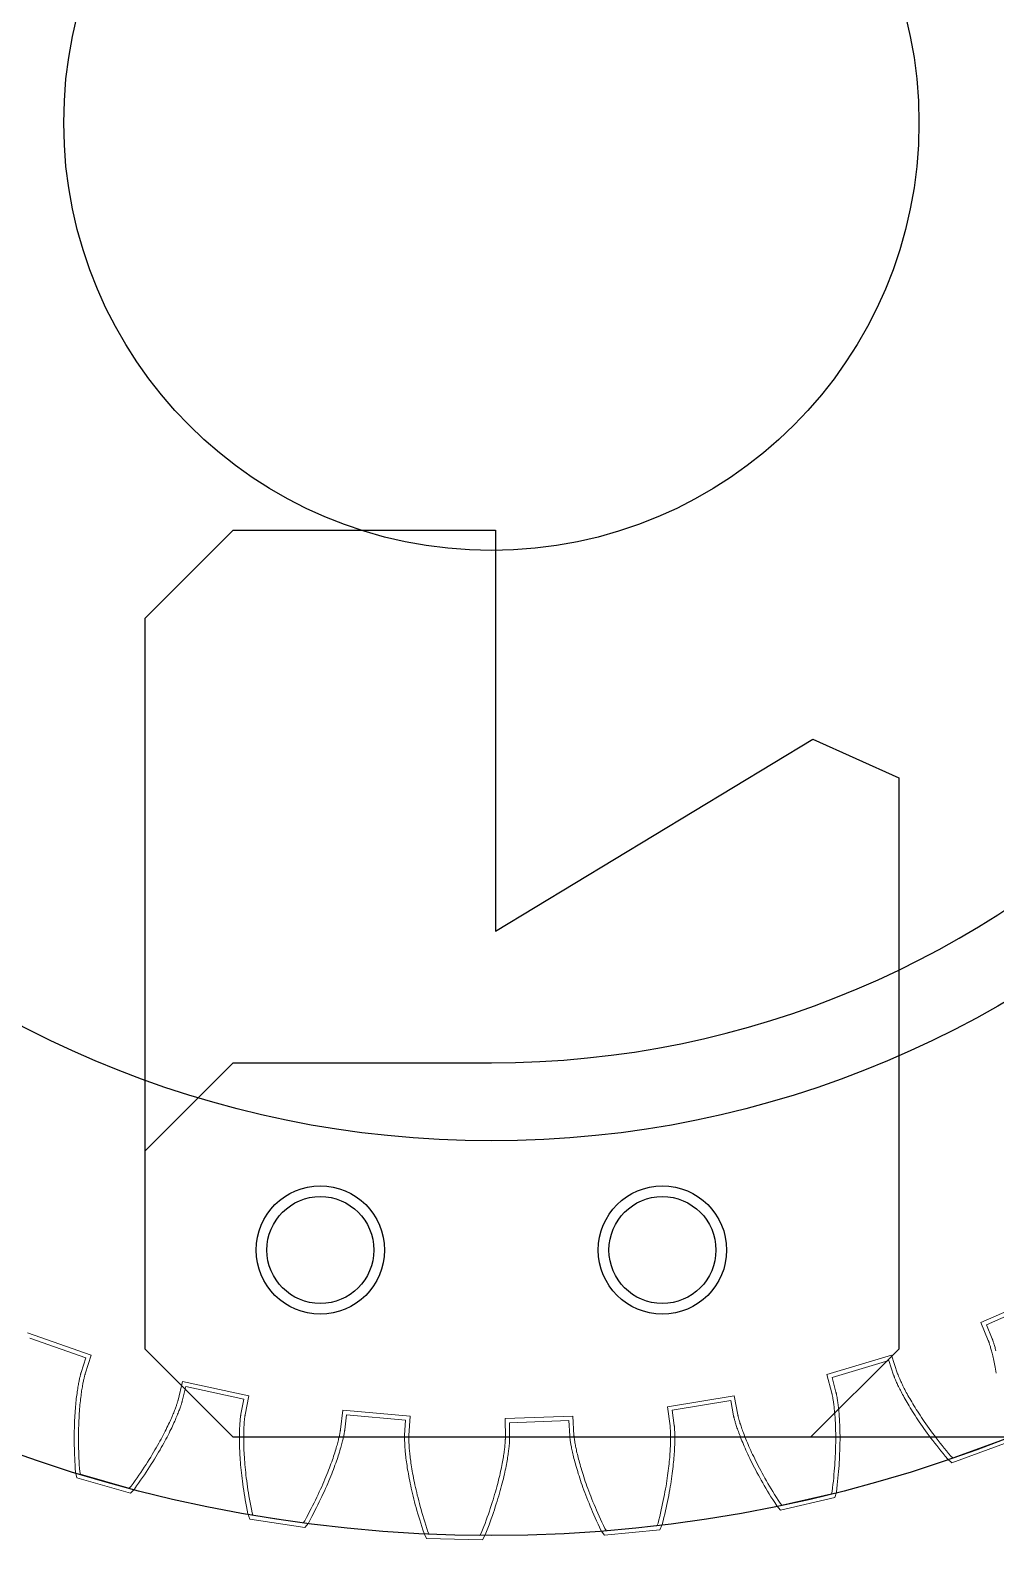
# Model space of a CAD drawing. Header units: inches. Extents: x -44 to 82, y -33 to 33.
# Drawn here: x -10.79 to 11.8, y -33.12 to 2.16 of the extents above; entities that cross this region are included whole.
import ezdxf

# ---------------------------------------------------------------- set-up
doc = ezdxf.new("R2010")
doc.units = ezdxf.units.IN
doc.header["$MEASUREMENT"] = 0
for name, color, linetype in [('gearMount', 6, 'Continuous'), ('gearsBot_kerf', 133, 'Continuous'), ('gearsTop', 5, 'Continuous'), ('gearsTop_kerf', 163, 'Continuous'), ('stepperMountBot_kerf', 31, 'Continuous'), ('stepperMountTop_kerf', 11, 'Continuous')]:
    doc.layers.add(name, color=color, linetype=linetype)

msp = doc.modelspace()

# ---------------------------------------------------------------- linework, layer by layer
at = {"layer": 'gearMount'}
for centre, radius in [((0.001, -0.004), 33.02), ((0, 0), 10)]:
    msp.add_circle(centre, radius, dxfattribs=at)
at = {"layer": 'gearsBot_kerf', "lineweight": 18}
for points in [[(11.8, -28.709), (11.792, -28.681), (11.785, -28.654), (11.778, -28.629), (11.771, -28.605), (11.765, -28.583), (11.759, -28.562), (11.753, -28.543), (11.747, -28.525), (11.742, -28.509), (11.737, -28.494), (11.733, -28.48), (11.728, -28.468), (11.725, -28.458), (11.721, -28.449), (11.719, -28.441), (11.716, -28.435), (11.714, -28.429), (11.579, -28.098), (12.848, -27.541)], [(-10.791, -28.409), (-9.484, -28.872), (-9.594, -29.212), (-9.596, -29.218), (-9.598, -29.224), (-9.6, -29.232), (-9.603, -29.241), (-9.606, -29.252), (-9.609, -29.264), (-9.613, -29.278), (-9.616, -29.293), (-9.62, -29.31), (-9.625, -29.328), (-9.629, -29.348), (-9.634, -29.369), (-9.639, -29.392), (-9.644, -29.416), (-9.649, -29.442), (-9.654, -29.469), (-9.659, -29.497), (-9.664, -29.528), (-9.67, -29.559), (-9.675, -29.593), (-9.681, -29.627), (-9.686, -29.664), (-9.691, -29.701), (-9.696, -29.741), (-9.702, -29.781), (-9.707, -29.824), (-9.712, -29.868), (-9.716, -29.913), (-9.721, -29.96), (-9.725, -30.008), (-9.73, -30.058), (-9.734, -30.11), (-9.737, -30.163), (-9.741, -30.217), (-9.744, -30.273), (-9.747, -30.331), (-9.749, -30.39), (-9.751, -30.451), (-9.753, -30.513), (-9.754, -30.576), (-9.755, -30.642), (-9.756, -30.708), (-9.756, -30.776), (-9.755, -30.846), (-9.754, -30.917), (-9.753, -30.99), (-9.751, -31.064), (-9.748, -31.139), (-9.745, -31.216), (-9.741, -31.295), (-9.736, -31.375), (-9.731, -31.456), (-9.725, -31.546), (-9.697, -31.673), (-8.44, -32.031), (-8.35, -31.938), (-8.297, -31.865), (-8.25, -31.798), (-8.204, -31.732), (-8.159, -31.668), (-8.116, -31.604), (-8.074, -31.541), (-8.033, -31.479), (-7.993, -31.418), (-7.955, -31.358), (-7.918, -31.3), (-7.882, -31.242), (-7.847, -31.185), (-7.814, -31.129), (-7.782, -31.074), (-7.75, -31.021), (-7.72, -30.968), (-7.691, -30.916), (-7.663, -30.866), (-7.636, -30.817), (-7.611, -30.769), (-7.586, -30.722), (-7.562, -30.676), (-7.539, -30.631), (-7.517, -30.587), (-7.497, -30.545), (-7.477, -30.504), (-7.458, -30.464), (-7.44, -30.426), (-7.423, -30.388), (-7.406, -30.352), (-7.391, -30.317), (-7.377, -30.283), (-7.363, -30.251), (-7.35, -30.22), (-7.338, -30.19), (-7.326, -30.162), (-7.316, -30.135), (-7.306, -30.109), (-7.297, -30.084), (-7.288, -30.061), (-7.28, -30.039), (-7.273, -30.019), (-7.266, -30), (-7.261, -29.982), (-7.255, -29.966), (-7.25, -29.951), (-7.246, -29.937), (-7.242, -29.925), (-7.239, -29.915), (-7.236, -29.905), (-7.234, -29.897), (-7.233, -29.891), (-7.231, -29.885), (-7.146, -29.538), (-5.791, -29.833), (-5.858, -30.184), (-5.859, -30.19), (-5.86, -30.197), (-5.861, -30.205), (-5.863, -30.215), (-5.864, -30.226), (-5.866, -30.238), (-5.868, -30.252), (-5.87, -30.268), (-5.872, -30.285), (-5.873, -30.303), (-5.875, -30.324), (-5.877, -30.345), (-5.879, -30.368), (-5.881, -30.393), (-5.883, -30.419), (-5.885, -30.447), (-5.886, -30.476), (-5.888, -30.506), (-5.889, -30.538), (-5.89, -30.572), (-5.891, -30.607), (-5.892, -30.644), (-5.893, -30.682), (-5.893, -30.722), (-5.893, -30.763), (-5.893, -30.805), (-5.892, -30.85), (-5.891, -30.895), (-5.89, -30.942), (-5.888, -30.991), (-5.886, -31.041), (-5.883, -31.093), (-5.881, -31.146), (-5.877, -31.2), (-5.873, -31.256), (-5.869, -31.314), (-5.864, -31.372), (-5.858, -31.433), (-5.852, -31.495), (-5.846, -31.558), (-5.838, -31.623), (-5.83, -31.689), (-5.822, -31.756), (-5.813, -31.825), (-5.803, -31.896), (-5.792, -31.968), (-5.781, -32.041), (-5.769, -32.116), (-5.756, -32.192), (-5.742, -32.269), (-5.728, -32.348), (-5.712, -32.428), (-5.695, -32.516), (-5.652, -32.638), (-4.359, -32.836), (-4.281, -32.732), (-4.238, -32.653), (-4.2, -32.581), (-4.162, -32.511), (-4.126, -32.441), (-4.091, -32.372), (-4.057, -32.304), (-4.025, -32.238), (-3.993, -32.173), (-3.963, -32.108), (-3.933, -32.045), (-3.905, -31.983), (-3.878, -31.923), (-3.851, -31.863), (-3.826, -31.805), (-3.802, -31.747), (-3.778, -31.691), (-3.756, -31.637), (-3.735, -31.583), (-3.714, -31.531), (-3.695, -31.48), (-3.676, -31.43), (-3.658, -31.382), (-3.641, -31.335), (-3.625, -31.289), (-3.61, -31.244), (-3.595, -31.201), (-3.581, -31.159), (-3.568, -31.118), (-3.556, -31.079), (-3.544, -31.041), (-3.534, -31.005), (-3.523, -30.969), (-3.514, -30.935), (-3.505, -30.903), (-3.496, -30.872), (-3.489, -30.842), (-3.482, -30.814), (-3.475, -30.787), (-3.469, -30.762), (-3.463, -30.738), (-3.458, -30.715), (-3.454, -30.694), (-3.45, -30.674), (-3.446, -30.656), (-3.443, -30.639), (-3.44, -30.624), (-3.437, -30.61), (-3.435, -30.597), (-3.433, -30.586), (-3.432, -30.577), (-3.431, -30.568), (-3.43, -30.562), (-3.429, -30.556), (-3.388, -30.201), (-2.007, -30.324), (-2.029, -30.681), (-2.029, -30.687), (-2.03, -30.693), (-2.03, -30.701), (-2.03, -30.711), (-2.03, -30.722), (-2.03, -30.735), (-2.03, -30.749), (-2.03, -30.765), (-2.03, -30.782), (-2.03, -30.801), (-2.029, -30.821), (-2.028, -30.843), (-2.027, -30.866), (-2.026, -30.89), (-2.025, -30.917), (-2.023, -30.944), (-2.021, -30.973), (-2.018, -31.004), (-2.016, -31.036), (-2.013, -31.069), (-2.009, -31.104), (-2.005, -31.141), (-2.001, -31.179), (-1.997, -31.218), (-1.991, -31.259), (-1.986, -31.301), (-1.98, -31.345), (-1.973, -31.39), (-1.966, -31.437), (-1.958, -31.485), (-1.95, -31.534), (-1.941, -31.585), (-1.931, -31.637), (-1.921, -31.691), (-1.91, -31.746), (-1.898, -31.802), (-1.886, -31.86), (-1.873, -31.919), (-1.859, -31.98), (-1.845, -32.042), (-1.829, -32.105), (-1.813, -32.17), (-1.796, -32.236), (-1.779, -32.303), (-1.76, -32.372), (-1.74, -32.442), (-1.72, -32.513), (-1.699, -32.585), (-1.676, -32.659), (-1.653, -32.734), (-1.629, -32.811), (-1.604, -32.888), (-1.575, -32.974), (-1.517, -33.09), (-0.21, -33.124), (-0.146, -33.011), (-0.113, -32.927), (-0.084, -32.851), (-0.055, -32.776), (-0.028, -32.702), (-0.002, -32.63), (0.023, -32.558), (0.047, -32.488), (0.07, -32.42), (0.092, -32.352), (0.114, -32.286), (0.134, -32.221), (0.154, -32.157), (0.172, -32.095), (0.19, -32.033), (0.207, -31.974), (0.223, -31.915), (0.238, -31.858), (0.253, -31.802), (0.266, -31.748), (0.28, -31.695), (0.292, -31.643), (0.303, -31.593), (0.314, -31.544), (0.325, -31.496), (0.334, -31.45), (0.343, -31.406), (0.352, -31.362), (0.36, -31.32), (0.367, -31.28), (0.374, -31.241), (0.38, -31.203), (0.386, -31.167), (0.391, -31.132), (0.396, -31.099), (0.4, -31.067), (0.404, -31.037), (0.407, -31.008), (0.411, -30.98), (0.413, -30.954), (0.416, -30.93), (0.418, -30.906), (0.42, -30.885), (0.422, -30.865), (0.423, -30.846), (0.424, -30.829), (0.425, -30.813), (0.426, -30.799), (0.426, -30.787), (0.427, -30.775), (0.427, -30.766), (0.427, -30.758), (0.427, -30.751), (0.427, -30.745), (0.424, -30.387), (1.809, -30.337), (1.832, -30.693), (1.832, -30.699), (1.833, -30.706), (1.834, -30.714), (1.835, -30.724), (1.836, -30.735), (1.837, -30.747), (1.839, -30.761), (1.841, -30.777), (1.844, -30.794), (1.846, -30.812), (1.849, -30.832), (1.853, -30.854), (1.857, -30.877), (1.861, -30.901), (1.866, -30.927), (1.871, -30.954), (1.877, -30.982), (1.883, -31.012), (1.889, -31.044), (1.897, -31.077), (1.904, -31.111), (1.913, -31.147), (1.922, -31.184), (1.931, -31.222), (1.942, -31.262), (1.953, -31.303), (1.964, -31.346), (1.976, -31.39), (1.989, -31.435), (2.003, -31.482), (2.018, -31.53), (2.033, -31.579), (2.049, -31.63), (2.066, -31.682), (2.084, -31.735), (2.102, -31.79), (2.122, -31.845), (2.142, -31.903), (2.163, -31.961), (2.185, -32.021), (2.208, -32.081), (2.233, -32.144), (2.258, -32.207), (2.284, -32.271), (2.311, -32.337), (2.339, -32.404), (2.368, -32.472), (2.398, -32.542), (2.43, -32.612), (2.462, -32.684), (2.496, -32.756), (2.531, -32.83), (2.569, -32.911), (2.642, -33.019), (3.943, -32.889), (3.992, -32.769), (4.015, -32.682), (4.034, -32.603), (4.053, -32.525), (4.07, -32.448), (4.087, -32.373), (4.103, -32.299), (4.118, -32.226), (4.133, -32.155), (4.146, -32.085), (4.159, -32.017), (4.171, -31.95), (4.182, -31.884), (4.193, -31.82), (4.203, -31.757), (4.212, -31.696), (4.221, -31.636), (4.229, -31.577), (4.236, -31.52), (4.243, -31.464), (4.249, -31.41), (4.255, -31.357), (4.26, -31.306), (4.265, -31.256), (4.269, -31.208), (4.273, -31.161), (4.276, -31.115), (4.279, -31.071), (4.282, -31.028), (4.284, -30.987), (4.286, -30.948), (4.287, -30.91), (4.288, -30.873), (4.289, -30.838), (4.29, -30.804), (4.29, -30.772), (4.29, -30.741), (4.29, -30.712), (4.29, -30.685), (4.289, -30.658), (4.289, -30.634), (4.288, -30.611), (4.287, -30.589), (4.286, -30.569), (4.285, -30.55), (4.284, -30.533), (4.283, -30.517), (4.282, -30.503), (4.281, -30.49), (4.28, -30.479), (4.279, -30.47), (4.278, -30.461), (4.278, -30.455), (4.277, -30.449), (4.228, -30.095), (5.597, -29.871), (5.664, -30.222), (5.665, -30.227), (5.666, -30.234), (5.668, -30.242), (5.67, -30.251), (5.673, -30.263), (5.676, -30.275), (5.68, -30.288), (5.684, -30.304), (5.688, -30.32), (5.693, -30.338), (5.699, -30.358), (5.705, -30.378), (5.712, -30.401), (5.719, -30.424), (5.727, -30.449), (5.735, -30.475), (5.744, -30.503), (5.754, -30.532), (5.765, -30.562), (5.776, -30.594), (5.788, -30.627), (5.801, -30.662), (5.815, -30.697), (5.829, -30.734), (5.844, -30.772), (5.86, -30.812), (5.877, -30.853), (5.895, -30.895), (5.913, -30.938), (5.933, -30.983), (5.953, -31.029), (5.974, -31.076), (5.997, -31.124), (6.02, -31.173), (6.044, -31.224), (6.069, -31.276), (6.096, -31.329), (6.123, -31.383), (6.151, -31.438), (6.181, -31.494), (6.211, -31.552), (6.243, -31.61), (6.276, -31.67), (6.31, -31.731), (6.345, -31.793), (6.381, -31.856), (6.419, -31.92), (6.458, -31.985), (6.498, -32.05), (6.539, -32.117), (6.581, -32.185), (6.625, -32.254), (6.674, -32.33), (6.759, -32.428), (8.034, -32.136), (8.068, -32.01), (8.079, -31.921), (8.088, -31.84), (8.097, -31.76), (8.105, -31.682), (8.112, -31.605), (8.118, -31.53), (8.124, -31.456), (8.13, -31.384), (8.134, -31.313), (8.138, -31.243), (8.142, -31.175), (8.145, -31.109), (8.147, -31.044), (8.149, -30.98), (8.151, -30.918), (8.152, -30.858), (8.153, -30.798), (8.153, -30.741), (8.153, -30.685), (8.152, -30.63), (8.151, -30.577), (8.15, -30.525), (8.148, -30.475), (8.146, -30.427), (8.144, -30.379), (8.142, -30.334), (8.139, -30.29), (8.136, -30.247), (8.133, -30.206), (8.13, -30.167), (8.127, -30.129), (8.123, -30.092), (8.12, -30.057), (8.116, -30.024), (8.113, -29.992), (8.109, -29.961), (8.105, -29.932), (8.101, -29.905), (8.098, -29.879), (8.094, -29.855), (8.09, -29.832), (8.087, -29.811), (8.083, -29.791), (8.08, -29.772), (8.077, -29.755), (8.074, -29.74), (8.071, -29.726), (8.068, -29.714), (8.066, -29.703), (8.064, -29.693), (8.062, -29.685), (8.06, -29.679), (8.059, -29.673), (7.967, -29.328), (9.296, -28.934), (9.406, -29.274), (9.408, -29.279), (9.411, -29.286), (9.413, -29.293), (9.417, -29.302), (9.421, -29.313), (9.425, -29.325), (9.431, -29.338), (9.436, -29.352), (9.443, -29.368), (9.45, -29.386), (9.458, -29.404), (9.467, -29.424), (9.476, -29.445), (9.486, -29.468), (9.497, -29.491), (9.509, -29.516), (9.522, -29.543), (9.535, -29.57), (9.55, -29.599), (9.565, -29.629), (9.581, -29.66), (9.598, -29.693), (9.616, -29.727), (9.635, -29.761), (9.654, -29.797), (9.675, -29.835), (9.697, -29.873), (9.72, -29.913), (9.744, -29.953), (9.769, -29.995), (9.795, -30.038), (9.822, -30.082), (9.85, -30.127), (9.879, -30.173), (9.909, -30.22), (9.941, -30.269), (9.974, -30.318), (10.008, -30.368), (10.043, -30.419), (10.079, -30.472), (10.117, -30.525), (10.155, -30.579), (10.195, -30.634), (10.237, -30.69), (10.279, -30.747), (10.323, -30.805), (10.368, -30.864), (10.415, -30.923), (10.463, -30.984), (10.512, -31.045), (10.563, -31.107), (10.615, -31.17), (10.673, -31.239), (10.769, -31.325), (11.997, -30.875)]]:
    msp.add_lwpolyline(points, dxfattribs=at)
at = {"layer": 'gearsTop', "lineweight": 18}
for points in [[(11.804, -29.23), (11.797, -29.182), (11.789, -29.137), (11.781, -29.092), (11.773, -29.05), (11.765, -29.009), (11.757, -28.969), (11.749, -28.931), (11.741, -28.894), (11.733, -28.859), (11.725, -28.826), (11.718, -28.793), (11.71, -28.763), (11.703, -28.734), (11.695, -28.706), (11.689, -28.68), (11.682, -28.656), (11.675, -28.633), (11.669, -28.611), (11.663, -28.591), (11.657, -28.572), (11.652, -28.555), (11.647, -28.54), (11.642, -28.525), (11.638, -28.513), (11.634, -28.501), (11.63, -28.491), (11.627, -28.483), (11.625, -28.476), (11.623, -28.47), (11.621, -28.466), (11.45, -28.046), (12.897, -27.41)], [(-10.849, -28.283), (-9.359, -28.81), (-9.499, -29.242), (-9.5, -29.246), (-9.502, -29.252), (-9.504, -29.259), (-9.507, -29.268), (-9.509, -29.278), (-9.512, -29.29), (-9.516, -29.303), (-9.519, -29.317), (-9.523, -29.333), (-9.527, -29.351), (-9.532, -29.37), (-9.536, -29.39), (-9.541, -29.412), (-9.546, -29.436), (-9.551, -29.461), (-9.556, -29.487), (-9.561, -29.515), (-9.566, -29.545), (-9.571, -29.576), (-9.576, -29.608), (-9.582, -29.642), (-9.587, -29.678), (-9.592, -29.715), (-9.597, -29.754), (-9.602, -29.794), (-9.607, -29.835), (-9.612, -29.878), (-9.617, -29.923), (-9.621, -29.969), (-9.626, -30.017), (-9.63, -30.066), (-9.634, -30.117), (-9.637, -30.17), (-9.641, -30.223), (-9.644, -30.279), (-9.647, -30.336), (-9.649, -30.394), (-9.651, -30.454), (-9.653, -30.515), (-9.654, -30.578), (-9.655, -30.643), (-9.656, -30.708), (-9.656, -30.776), (-9.655, -30.845), (-9.654, -30.915), (-9.653, -30.987), (-9.651, -31.06), (-9.648, -31.135), (-9.645, -31.212), (-9.641, -31.289), (-9.637, -31.369), (-9.631, -31.449), (-9.626, -31.532), (-9.612, -31.593), (-8.47, -31.918), (-8.426, -31.873), (-8.378, -31.806), (-8.331, -31.74), (-8.286, -31.675), (-8.242, -31.611), (-8.199, -31.548), (-8.157, -31.486), (-8.117, -31.425), (-8.077, -31.364), (-8.04, -31.305), (-8.003, -31.247), (-7.967, -31.189), (-7.933, -31.133), (-7.9, -31.078), (-7.868, -31.024), (-7.837, -30.971), (-7.807, -30.919), (-7.778, -30.868), (-7.751, -30.818), (-7.724, -30.769), (-7.699, -30.722), (-7.674, -30.675), (-7.651, -30.63), (-7.629, -30.586), (-7.607, -30.543), (-7.587, -30.501), (-7.567, -30.461), (-7.548, -30.422), (-7.531, -30.384), (-7.514, -30.347), (-7.498, -30.311), (-7.483, -30.277), (-7.468, -30.244), (-7.455, -30.212), (-7.442, -30.182), (-7.43, -30.153), (-7.419, -30.125), (-7.409, -30.098), (-7.399, -30.073), (-7.39, -30.049), (-7.382, -30.027), (-7.374, -30.006), (-7.367, -29.986), (-7.361, -29.968), (-7.355, -29.951), (-7.35, -29.935), (-7.346, -29.921), (-7.342, -29.908), (-7.338, -29.896), (-7.335, -29.886), (-7.333, -29.878), (-7.331, -29.87), (-7.329, -29.865), (-7.328, -29.86), (-7.22, -29.42), (-5.675, -29.756), (-5.76, -30.202), (-5.76, -30.207), (-5.761, -30.212), (-5.762, -30.22), (-5.764, -30.229), (-5.765, -30.239), (-5.767, -30.251), (-5.768, -30.264), (-5.77, -30.279), (-5.772, -30.296), (-5.774, -30.314), (-5.776, -30.333), (-5.778, -30.354), (-5.78, -30.376), (-5.781, -30.4), (-5.783, -30.426), (-5.785, -30.452), (-5.787, -30.481), (-5.788, -30.511), (-5.789, -30.542), (-5.79, -30.575), (-5.791, -30.61), (-5.792, -30.646), (-5.793, -30.683), (-5.793, -30.722), (-5.793, -30.762), (-5.793, -30.804), (-5.792, -30.848), (-5.791, -30.893), (-5.79, -30.939), (-5.788, -30.987), (-5.786, -31.036), (-5.784, -31.087), (-5.781, -31.14), (-5.777, -31.193), (-5.773, -31.249), (-5.769, -31.306), (-5.764, -31.364), (-5.759, -31.423), (-5.753, -31.485), (-5.746, -31.547), (-5.739, -31.611), (-5.731, -31.677), (-5.723, -31.744), (-5.714, -31.812), (-5.704, -31.882), (-5.693, -31.953), (-5.682, -32.025), (-5.67, -32.099), (-5.657, -32.175), (-5.644, -32.251), (-5.629, -32.329), (-5.614, -32.409), (-5.598, -32.49), (-5.577, -32.549), (-4.403, -32.728), (-4.366, -32.678), (-4.326, -32.606), (-4.288, -32.535), (-4.251, -32.464), (-4.215, -32.395), (-4.18, -32.327), (-4.147, -32.26), (-4.115, -32.194), (-4.083, -32.129), (-4.053, -32.066), (-4.024, -32.003), (-3.996, -31.942), (-3.969, -31.882), (-3.943, -31.823), (-3.918, -31.765), (-3.894, -31.709), (-3.871, -31.653), (-3.849, -31.599), (-3.828, -31.546), (-3.807, -31.495), (-3.788, -31.444), (-3.77, -31.395), (-3.752, -31.348), (-3.735, -31.301), (-3.719, -31.256), (-3.704, -31.212), (-3.69, -31.169), (-3.676, -31.128), (-3.664, -31.088), (-3.652, -31.049), (-3.64, -31.012), (-3.629, -30.976), (-3.619, -30.942), (-3.61, -30.909), (-3.601, -30.877), (-3.593, -30.846), (-3.586, -30.817), (-3.579, -30.79), (-3.572, -30.764), (-3.566, -30.739), (-3.561, -30.716), (-3.556, -30.694), (-3.552, -30.673), (-3.548, -30.654), (-3.544, -30.636), (-3.541, -30.62), (-3.538, -30.606), (-3.536, -30.592), (-3.534, -30.58), (-3.532, -30.57), (-3.531, -30.561), (-3.529, -30.554), (-3.529, -30.548), (-3.528, -30.543), (-3.476, -30.093), (-1.901, -30.233), (-1.929, -30.686), (-1.929, -30.69), (-1.93, -30.696), (-1.93, -30.704), (-1.93, -30.713), (-1.93, -30.723), (-1.93, -30.735), (-1.93, -30.749), (-1.93, -30.764), (-1.93, -30.78), (-1.93, -30.798), (-1.929, -30.818), (-1.928, -30.839), (-1.927, -30.861), (-1.926, -30.885), (-1.925, -30.911), (-1.923, -30.938), (-1.921, -30.966), (-1.919, -30.996), (-1.916, -31.027), (-1.913, -31.06), (-1.91, -31.094), (-1.906, -31.13), (-1.902, -31.167), (-1.897, -31.206), (-1.892, -31.246), (-1.887, -31.288), (-1.881, -31.331), (-1.874, -31.375), (-1.867, -31.421), (-1.859, -31.468), (-1.851, -31.517), (-1.842, -31.567), (-1.833, -31.619), (-1.823, -31.672), (-1.812, -31.726), (-1.8, -31.782), (-1.788, -31.839), (-1.775, -31.898), (-1.762, -31.957), (-1.747, -32.019), (-1.732, -32.081), (-1.716, -32.145), (-1.7, -32.211), (-1.682, -32.277), (-1.663, -32.345), (-1.644, -32.414), (-1.624, -32.485), (-1.603, -32.557), (-1.581, -32.63), (-1.558, -32.704), (-1.534, -32.78), (-1.509, -32.857), (-1.483, -32.935), (-1.455, -32.991), (-0.267, -33.022), (-0.236, -32.968), (-0.206, -32.891), (-0.177, -32.816), (-0.149, -32.741), (-0.122, -32.668), (-0.096, -32.596), (-0.071, -32.526), (-0.048, -32.456), (-0.025, -32.388), (-0.003, -32.321), (0.018, -32.255), (0.039, -32.191), (0.058, -32.128), (0.076, -32.066), (0.094, -32.006), (0.11, -31.947), (0.126, -31.889), (0.142, -31.833), (0.156, -31.778), (0.169, -31.724), (0.182, -31.671), (0.194, -31.62), (0.206, -31.571), (0.217, -31.523), (0.227, -31.476), (0.236, -31.43), (0.245, -31.386), (0.253, -31.343), (0.261, -31.302), (0.268, -31.262), (0.275, -31.224), (0.281, -31.187), (0.287, -31.152), (0.292, -31.118), (0.297, -31.085), (0.301, -31.054), (0.305, -31.024), (0.308, -30.996), (0.311, -30.969), (0.314, -30.944), (0.316, -30.92), (0.318, -30.897), (0.32, -30.877), (0.322, -30.857), (0.323, -30.839), (0.324, -30.823), (0.325, -30.808), (0.326, -30.794), (0.326, -30.782), (0.327, -30.772), (0.327, -30.763), (0.327, -30.755), (0.327, -30.749), (0.327, -30.745), (0.323, -30.291), (1.903, -30.233), (1.931, -30.686), (1.932, -30.69), (1.932, -30.696), (1.933, -30.704), (1.934, -30.713), (1.935, -30.723), (1.937, -30.735), (1.938, -30.749), (1.94, -30.763), (1.943, -30.78), (1.945, -30.797), (1.948, -30.817), (1.952, -30.837), (1.955, -30.86), (1.959, -30.883), (1.964, -30.908), (1.969, -30.935), (1.975, -30.963), (1.981, -30.992), (1.987, -31.023), (1.994, -31.055), (2.002, -31.089), (2.01, -31.124), (2.019, -31.16), (2.028, -31.198), (2.038, -31.237), (2.049, -31.278), (2.061, -31.319), (2.073, -31.363), (2.085, -31.407), (2.099, -31.453), (2.113, -31.501), (2.128, -31.549), (2.144, -31.599), (2.161, -31.651), (2.178, -31.703), (2.197, -31.757), (2.216, -31.812), (2.236, -31.869), (2.257, -31.926), (2.279, -31.985), (2.302, -32.046), (2.326, -32.107), (2.35, -32.17), (2.376, -32.234), (2.403, -32.299), (2.431, -32.365), (2.46, -32.433), (2.49, -32.501), (2.521, -32.571), (2.553, -32.642), (2.586, -32.714), (2.621, -32.787), (2.657, -32.862), (2.691, -32.913), (3.873, -32.795), (3.897, -32.738), (3.918, -32.658), (3.937, -32.579), (3.955, -32.502), (3.973, -32.426), (3.989, -32.351), (4.005, -32.278), (4.02, -32.206), (4.034, -32.136), (4.048, -32.067), (4.06, -31.999), (4.072, -31.933), (4.084, -31.868), (4.094, -31.804), (4.104, -31.742), (4.113, -31.681), (4.122, -31.622), (4.13, -31.564), (4.137, -31.508), (4.144, -31.453), (4.15, -31.399), (4.156, -31.347), (4.161, -31.296), (4.165, -31.247), (4.17, -31.199), (4.173, -31.153), (4.177, -31.108), (4.179, -31.065), (4.182, -31.023), (4.184, -30.982), (4.186, -30.944), (4.187, -30.906), (4.188, -30.87), (4.189, -30.836), (4.19, -30.803), (4.19, -30.771), (4.19, -30.741), (4.19, -30.713), (4.19, -30.686), (4.189, -30.66), (4.189, -30.636), (4.188, -30.614), (4.187, -30.593), (4.186, -30.574), (4.185, -30.556), (4.184, -30.539), (4.183, -30.524), (4.182, -30.511), (4.181, -30.499), (4.181, -30.488), (4.18, -30.479), (4.179, -30.472), (4.178, -30.466), (4.178, -30.462), (4.116, -30.012), (5.677, -29.756), (5.762, -30.202), (5.763, -30.207), (5.764, -30.212), (5.766, -30.22), (5.768, -30.228), (5.77, -30.239), (5.773, -30.25), (5.776, -30.263), (5.78, -30.278), (5.785, -30.294), (5.789, -30.311), (5.795, -30.33), (5.801, -30.35), (5.807, -30.371), (5.814, -30.394), (5.822, -30.419), (5.83, -30.444), (5.839, -30.471), (5.849, -30.5), (5.859, -30.529), (5.87, -30.56), (5.882, -30.593), (5.895, -30.626), (5.908, -30.661), (5.922, -30.698), (5.937, -30.735), (5.953, -30.774), (5.969, -30.814), (5.987, -30.856), (6.005, -30.898), (6.024, -30.942), (6.044, -30.988), (6.065, -31.034), (6.087, -31.082), (6.11, -31.13), (6.134, -31.18), (6.159, -31.232), (6.185, -31.284), (6.212, -31.337), (6.24, -31.392), (6.269, -31.448), (6.3, -31.505), (6.331, -31.563), (6.363, -31.622), (6.397, -31.682), (6.432, -31.743), (6.468, -31.805), (6.505, -31.869), (6.543, -31.933), (6.583, -31.998), (6.624, -32.065), (6.666, -32.132), (6.709, -32.2), (6.754, -32.27), (6.795, -32.317), (7.953, -32.051), (7.969, -31.991), (7.979, -31.909), (7.989, -31.829), (7.997, -31.75), (8.005, -31.673), (8.012, -31.596), (8.019, -31.522), (8.025, -31.449), (8.03, -31.377), (8.034, -31.307), (8.039, -31.238), (8.042, -31.171), (8.045, -31.105), (8.048, -31.04), (8.05, -30.977), (8.051, -30.916), (8.052, -30.856), (8.053, -30.798), (8.053, -30.741), (8.053, -30.685), (8.052, -30.631), (8.051, -30.579), (8.05, -30.528), (8.048, -30.479), (8.046, -30.431), (8.044, -30.384), (8.042, -30.339), (8.039, -30.296), (8.037, -30.254), (8.034, -30.214), (8.031, -30.175), (8.027, -30.138), (8.024, -30.102), (8.02, -30.068), (8.017, -30.035), (8.013, -30.004), (8.01, -29.974), (8.006, -29.946), (8.002, -29.919), (7.999, -29.894), (7.995, -29.87), (7.991, -29.848), (7.988, -29.827), (7.985, -29.808), (7.982, -29.79), (7.979, -29.774), (7.976, -29.759), (7.973, -29.746), (7.971, -29.734), (7.968, -29.724), (7.966, -29.715), (7.965, -29.708), (7.963, -29.702), (7.962, -29.698), (7.845, -29.26), (9.361, -28.81), (9.501, -29.242), (9.503, -29.246), (9.505, -29.252), (9.507, -29.259), (9.51, -29.267), (9.514, -29.277), (9.518, -29.288), (9.523, -29.301), (9.529, -29.315), (9.535, -29.33), (9.542, -29.347), (9.55, -29.364), (9.558, -29.384), (9.567, -29.404), (9.577, -29.426), (9.588, -29.449), (9.6, -29.474), (9.612, -29.499), (9.625, -29.526), (9.639, -29.554), (9.654, -29.584), (9.67, -29.614), (9.686, -29.646), (9.704, -29.679), (9.722, -29.714), (9.742, -29.749), (9.762, -29.786), (9.784, -29.823), (9.806, -29.862), (9.83, -29.902), (9.854, -29.944), (9.88, -29.986), (9.907, -30.029), (9.934, -30.074), (9.963, -30.119), (9.993, -30.166), (10.024, -30.213), (10.057, -30.262), (10.09, -30.312), (10.125, -30.362), (10.161, -30.414), (10.198, -30.467), (10.236, -30.52), (10.276, -30.575), (10.317, -30.63), (10.359, -30.687), (10.403, -30.744), (10.447, -30.802), (10.494, -30.861), (10.541, -30.921), (10.59, -30.982), (10.64, -31.043), (10.692, -31.106), (10.745, -31.169), (10.791, -31.21), (11.907, -30.802)]]:
    msp.add_lwpolyline(points, dxfattribs=at)
at = {"layer": 'gearsTop'}
msp.add_circle((0, 0), 23.8, dxfattribs=at)
at = {"layer": 'gearsTop_kerf', "lineweight": 18}
for points in [[(11.8, -28.709), (11.792, -28.681), (11.785, -28.654), (11.778, -28.629), (11.771, -28.605), (11.765, -28.583), (11.759, -28.562), (11.753, -28.543), (11.747, -28.525), (11.742, -28.509), (11.737, -28.494), (11.733, -28.48), (11.728, -28.468), (11.725, -28.458), (11.721, -28.449), (11.719, -28.441), (11.716, -28.435), (11.714, -28.429), (11.579, -28.098), (12.848, -27.541)], [(-10.791, -28.409), (-9.484, -28.872), (-9.594, -29.212), (-9.596, -29.218), (-9.598, -29.224), (-9.6, -29.232), (-9.603, -29.241), (-9.606, -29.252), (-9.609, -29.264), (-9.613, -29.278), (-9.616, -29.293), (-9.62, -29.31), (-9.625, -29.328), (-9.629, -29.348), (-9.634, -29.369), (-9.639, -29.392), (-9.644, -29.416), (-9.649, -29.442), (-9.654, -29.469), (-9.659, -29.497), (-9.664, -29.528), (-9.67, -29.559), (-9.675, -29.593), (-9.681, -29.627), (-9.686, -29.664), (-9.691, -29.701), (-9.696, -29.741), (-9.702, -29.781), (-9.707, -29.824), (-9.712, -29.868), (-9.716, -29.913), (-9.721, -29.96), (-9.725, -30.008), (-9.73, -30.058), (-9.734, -30.11), (-9.737, -30.163), (-9.741, -30.217), (-9.744, -30.273), (-9.747, -30.331), (-9.749, -30.39), (-9.751, -30.451), (-9.753, -30.513), (-9.754, -30.576), (-9.755, -30.642), (-9.756, -30.708), (-9.756, -30.776), (-9.755, -30.846), (-9.754, -30.917), (-9.753, -30.99), (-9.751, -31.064), (-9.748, -31.139), (-9.745, -31.216), (-9.741, -31.295), (-9.736, -31.375), (-9.731, -31.456), (-9.725, -31.546), (-9.697, -31.673), (-8.44, -32.031), (-8.35, -31.938), (-8.297, -31.865), (-8.25, -31.798), (-8.204, -31.732), (-8.159, -31.668), (-8.116, -31.604), (-8.074, -31.541), (-8.033, -31.479), (-7.993, -31.418), (-7.955, -31.358), (-7.918, -31.3), (-7.882, -31.242), (-7.847, -31.185), (-7.814, -31.129), (-7.782, -31.074), (-7.75, -31.021), (-7.72, -30.968), (-7.691, -30.916), (-7.663, -30.866), (-7.636, -30.817), (-7.611, -30.769), (-7.586, -30.722), (-7.562, -30.676), (-7.539, -30.631), (-7.517, -30.587), (-7.497, -30.545), (-7.477, -30.504), (-7.458, -30.464), (-7.44, -30.426), (-7.423, -30.388), (-7.406, -30.352), (-7.391, -30.317), (-7.377, -30.283), (-7.363, -30.251), (-7.35, -30.22), (-7.338, -30.19), (-7.326, -30.162), (-7.316, -30.135), (-7.306, -30.109), (-7.297, -30.084), (-7.288, -30.061), (-7.28, -30.039), (-7.273, -30.019), (-7.266, -30), (-7.261, -29.982), (-7.255, -29.966), (-7.25, -29.951), (-7.246, -29.937), (-7.242, -29.925), (-7.239, -29.915), (-7.236, -29.905), (-7.234, -29.897), (-7.233, -29.891), (-7.231, -29.885), (-7.146, -29.538), (-5.791, -29.833), (-5.858, -30.184), (-5.859, -30.19), (-5.86, -30.197), (-5.861, -30.205), (-5.863, -30.215), (-5.864, -30.226), (-5.866, -30.238), (-5.868, -30.252), (-5.87, -30.268), (-5.872, -30.285), (-5.873, -30.303), (-5.875, -30.324), (-5.877, -30.345), (-5.879, -30.368), (-5.881, -30.393), (-5.883, -30.419), (-5.885, -30.447), (-5.886, -30.476), (-5.888, -30.506), (-5.889, -30.538), (-5.89, -30.572), (-5.891, -30.607), (-5.892, -30.644), (-5.893, -30.682), (-5.893, -30.722), (-5.893, -30.763), (-5.893, -30.805), (-5.892, -30.85), (-5.891, -30.895), (-5.89, -30.942), (-5.888, -30.991), (-5.886, -31.041), (-5.883, -31.093), (-5.881, -31.146), (-5.877, -31.2), (-5.873, -31.256), (-5.869, -31.314), (-5.864, -31.372), (-5.858, -31.433), (-5.852, -31.495), (-5.846, -31.558), (-5.838, -31.623), (-5.83, -31.689), (-5.822, -31.756), (-5.813, -31.825), (-5.803, -31.896), (-5.792, -31.968), (-5.781, -32.041), (-5.769, -32.116), (-5.756, -32.192), (-5.742, -32.269), (-5.728, -32.348), (-5.712, -32.428), (-5.695, -32.516), (-5.652, -32.638), (-4.359, -32.836), (-4.281, -32.732), (-4.238, -32.653), (-4.2, -32.581), (-4.162, -32.511), (-4.126, -32.441), (-4.091, -32.372), (-4.057, -32.304), (-4.025, -32.238), (-3.993, -32.173), (-3.963, -32.108), (-3.933, -32.045), (-3.905, -31.983), (-3.878, -31.923), (-3.851, -31.863), (-3.826, -31.805), (-3.802, -31.747), (-3.778, -31.691), (-3.756, -31.637), (-3.735, -31.583), (-3.714, -31.531), (-3.695, -31.48), (-3.676, -31.43), (-3.658, -31.382), (-3.641, -31.335), (-3.625, -31.289), (-3.61, -31.244), (-3.595, -31.201), (-3.581, -31.159), (-3.568, -31.118), (-3.556, -31.079), (-3.544, -31.041), (-3.534, -31.005), (-3.523, -30.969), (-3.514, -30.935), (-3.505, -30.903), (-3.496, -30.872), (-3.489, -30.842), (-3.482, -30.814), (-3.475, -30.787), (-3.469, -30.762), (-3.463, -30.738), (-3.458, -30.715), (-3.454, -30.694), (-3.45, -30.674), (-3.446, -30.656), (-3.443, -30.639), (-3.44, -30.624), (-3.437, -30.61), (-3.435, -30.597), (-3.433, -30.586), (-3.432, -30.577), (-3.431, -30.568), (-3.43, -30.562), (-3.429, -30.556), (-3.388, -30.201), (-2.007, -30.324), (-2.029, -30.681), (-2.029, -30.687), (-2.03, -30.693), (-2.03, -30.701), (-2.03, -30.711), (-2.03, -30.722), (-2.03, -30.735), (-2.03, -30.749), (-2.03, -30.765), (-2.03, -30.782), (-2.03, -30.801), (-2.029, -30.821), (-2.028, -30.843), (-2.027, -30.866), (-2.026, -30.89), (-2.025, -30.917), (-2.023, -30.944), (-2.021, -30.973), (-2.018, -31.004), (-2.016, -31.036), (-2.013, -31.069), (-2.009, -31.104), (-2.005, -31.141), (-2.001, -31.179), (-1.997, -31.218), (-1.991, -31.259), (-1.986, -31.301), (-1.98, -31.345), (-1.973, -31.39), (-1.966, -31.437), (-1.958, -31.485), (-1.95, -31.534), (-1.941, -31.585), (-1.931, -31.637), (-1.921, -31.691), (-1.91, -31.746), (-1.898, -31.802), (-1.886, -31.86), (-1.873, -31.919), (-1.859, -31.98), (-1.845, -32.042), (-1.829, -32.105), (-1.813, -32.17), (-1.796, -32.236), (-1.779, -32.303), (-1.76, -32.372), (-1.74, -32.442), (-1.72, -32.513), (-1.699, -32.585), (-1.676, -32.659), (-1.653, -32.734), (-1.629, -32.811), (-1.604, -32.888), (-1.575, -32.974), (-1.517, -33.09), (-0.21, -33.124), (-0.146, -33.011), (-0.113, -32.927), (-0.084, -32.851), (-0.055, -32.776), (-0.028, -32.702), (-0.002, -32.63), (0.023, -32.558), (0.047, -32.488), (0.07, -32.42), (0.092, -32.352), (0.114, -32.286), (0.134, -32.221), (0.154, -32.157), (0.172, -32.095), (0.19, -32.033), (0.207, -31.974), (0.223, -31.915), (0.238, -31.858), (0.253, -31.802), (0.266, -31.748), (0.28, -31.695), (0.292, -31.643), (0.303, -31.593), (0.314, -31.544), (0.325, -31.496), (0.334, -31.45), (0.343, -31.406), (0.352, -31.362), (0.36, -31.32), (0.367, -31.28), (0.374, -31.241), (0.38, -31.203), (0.386, -31.167), (0.391, -31.132), (0.396, -31.099), (0.4, -31.067), (0.404, -31.037), (0.407, -31.008), (0.411, -30.98), (0.413, -30.954), (0.416, -30.93), (0.418, -30.906), (0.42, -30.885), (0.422, -30.865), (0.423, -30.846), (0.424, -30.829), (0.425, -30.813), (0.426, -30.799), (0.426, -30.787), (0.427, -30.775), (0.427, -30.766), (0.427, -30.758), (0.427, -30.751), (0.427, -30.745), (0.424, -30.387), (1.809, -30.337), (1.832, -30.693), (1.832, -30.699), (1.833, -30.706), (1.834, -30.714), (1.835, -30.724), (1.836, -30.735), (1.837, -30.747), (1.839, -30.761), (1.841, -30.777), (1.844, -30.794), (1.846, -30.812), (1.849, -30.832), (1.853, -30.854), (1.857, -30.877), (1.861, -30.901), (1.866, -30.927), (1.871, -30.954), (1.877, -30.982), (1.883, -31.012), (1.889, -31.044), (1.897, -31.077), (1.904, -31.111), (1.913, -31.147), (1.922, -31.184), (1.931, -31.222), (1.942, -31.262), (1.953, -31.303), (1.964, -31.346), (1.976, -31.39), (1.989, -31.435), (2.003, -31.482), (2.018, -31.53), (2.033, -31.579), (2.049, -31.63), (2.066, -31.682), (2.084, -31.735), (2.102, -31.79), (2.122, -31.845), (2.142, -31.903), (2.163, -31.961), (2.185, -32.021), (2.208, -32.081), (2.233, -32.144), (2.258, -32.207), (2.284, -32.271), (2.311, -32.337), (2.339, -32.404), (2.368, -32.472), (2.398, -32.542), (2.43, -32.612), (2.462, -32.684), (2.496, -32.756), (2.531, -32.83), (2.569, -32.911), (2.642, -33.019), (3.943, -32.889), (3.992, -32.769), (4.015, -32.682), (4.034, -32.603), (4.053, -32.525), (4.07, -32.448), (4.087, -32.373), (4.103, -32.299), (4.118, -32.226), (4.133, -32.155), (4.146, -32.085), (4.159, -32.017), (4.171, -31.95), (4.182, -31.884), (4.193, -31.82), (4.203, -31.757), (4.212, -31.696), (4.221, -31.636), (4.229, -31.577), (4.236, -31.52), (4.243, -31.464), (4.249, -31.41), (4.255, -31.357), (4.26, -31.306), (4.265, -31.256), (4.269, -31.208), (4.273, -31.161), (4.276, -31.115), (4.279, -31.071), (4.282, -31.028), (4.284, -30.987), (4.286, -30.948), (4.287, -30.91), (4.288, -30.873), (4.289, -30.838), (4.29, -30.804), (4.29, -30.772), (4.29, -30.741), (4.29, -30.712), (4.29, -30.685), (4.289, -30.658), (4.289, -30.634), (4.288, -30.611), (4.287, -30.589), (4.286, -30.569), (4.285, -30.55), (4.284, -30.533), (4.283, -30.517), (4.282, -30.503), (4.281, -30.49), (4.28, -30.479), (4.279, -30.47), (4.278, -30.461), (4.278, -30.455), (4.277, -30.449), (4.228, -30.095), (5.597, -29.871), (5.664, -30.222), (5.665, -30.227), (5.666, -30.234), (5.668, -30.242), (5.67, -30.251), (5.673, -30.263), (5.676, -30.275), (5.68, -30.288), (5.684, -30.304), (5.688, -30.32), (5.693, -30.338), (5.699, -30.358), (5.705, -30.378), (5.712, -30.401), (5.719, -30.424), (5.727, -30.449), (5.735, -30.475), (5.744, -30.503), (5.754, -30.532), (5.765, -30.562), (5.776, -30.594), (5.788, -30.627), (5.801, -30.662), (5.815, -30.697), (5.829, -30.734), (5.844, -30.772), (5.86, -30.812), (5.877, -30.853), (5.895, -30.895), (5.913, -30.938), (5.933, -30.983), (5.953, -31.029), (5.974, -31.076), (5.997, -31.124), (6.02, -31.173), (6.044, -31.224), (6.069, -31.276), (6.096, -31.329), (6.123, -31.383), (6.151, -31.438), (6.181, -31.494), (6.211, -31.552), (6.243, -31.61), (6.276, -31.67), (6.31, -31.731), (6.345, -31.793), (6.381, -31.856), (6.419, -31.92), (6.458, -31.985), (6.498, -32.05), (6.539, -32.117), (6.581, -32.185), (6.625, -32.254), (6.674, -32.33), (6.759, -32.428), (8.034, -32.136), (8.068, -32.01), (8.079, -31.921), (8.088, -31.84), (8.097, -31.76), (8.105, -31.682), (8.112, -31.605), (8.118, -31.53), (8.124, -31.456), (8.13, -31.384), (8.134, -31.313), (8.138, -31.243), (8.142, -31.175), (8.145, -31.109), (8.147, -31.044), (8.149, -30.98), (8.151, -30.918), (8.152, -30.858), (8.153, -30.798), (8.153, -30.741), (8.153, -30.685), (8.152, -30.63), (8.151, -30.577), (8.15, -30.525), (8.148, -30.475), (8.146, -30.427), (8.144, -30.379), (8.142, -30.334), (8.139, -30.29), (8.136, -30.247), (8.133, -30.206), (8.13, -30.167), (8.127, -30.129), (8.123, -30.092), (8.12, -30.057), (8.116, -30.024), (8.113, -29.992), (8.109, -29.961), (8.105, -29.932), (8.101, -29.905), (8.098, -29.879), (8.094, -29.855), (8.09, -29.832), (8.087, -29.811), (8.083, -29.791), (8.08, -29.772), (8.077, -29.755), (8.074, -29.74), (8.071, -29.726), (8.068, -29.714), (8.066, -29.703), (8.064, -29.693), (8.062, -29.685), (8.06, -29.679), (8.059, -29.673), (7.967, -29.328), (9.296, -28.934), (9.406, -29.274), (9.408, -29.279), (9.411, -29.286), (9.413, -29.293), (9.417, -29.302), (9.421, -29.313), (9.425, -29.325), (9.431, -29.338), (9.436, -29.352), (9.443, -29.368), (9.45, -29.386), (9.458, -29.404), (9.467, -29.424), (9.476, -29.445), (9.486, -29.468), (9.497, -29.491), (9.509, -29.516), (9.522, -29.543), (9.535, -29.57), (9.55, -29.599), (9.565, -29.629), (9.581, -29.66), (9.598, -29.693), (9.616, -29.727), (9.635, -29.761), (9.654, -29.797), (9.675, -29.835), (9.697, -29.873), (9.72, -29.913), (9.744, -29.953), (9.769, -29.995), (9.795, -30.038), (9.822, -30.082), (9.85, -30.127), (9.879, -30.173), (9.909, -30.22), (9.941, -30.269), (9.974, -30.318), (10.008, -30.368), (10.043, -30.419), (10.079, -30.472), (10.117, -30.525), (10.155, -30.579), (10.195, -30.634), (10.237, -30.69), (10.279, -30.747), (10.323, -30.805), (10.368, -30.864), (10.415, -30.923), (10.463, -30.984), (10.512, -31.045), (10.563, -31.107), (10.615, -31.17), (10.673, -31.239), (10.769, -31.325), (11.997, -30.875)]]:
    msp.add_lwpolyline(points, dxfattribs=at)
at = {"layer": 'gearsTop_kerf'}
msp.add_circle((0, 0), 23.8, dxfattribs=at)
at = {"layer": 'stepperMountBot_kerf'}
msp.add_lwpolyline([(-6.041, -9.525), (0.1, -9.525), (0.1, -18.896), (7.515, -14.413), (9.525, -15.31), (9.525, -28.666), (7.466, -30.725), (-6.041, -30.725), (-8.1, -28.666), (-8.1, -11.584)], close=True, dxfattribs=at)
for centre in [(-4, -26.35), (4, -26.35)]:
    msp.add_circle(centre, 1.25, dxfattribs=at)
at = {"layer": 'stepperMountTop_kerf'}
msp.add_lwpolyline([(80.041, -30.725), (-6.041, -30.725), (-8.1, -28.666), (-8.1, -24.034), (-6.041, -21.975), (0, -21.975, 1), (0, 21.975), (-6.041, 21.975), (-8.1, 24.034), (-8.1, 28.666), (-6.041, 30.725), (27.236, 30.725), (46.846, 11.115)], format="xyb", dxfattribs=at)
for centre in [(-4, -26.35), (4, -26.35)]:
    msp.add_circle(centre, 1.5, dxfattribs=at)

doc.saveas('drawing.dxf')
